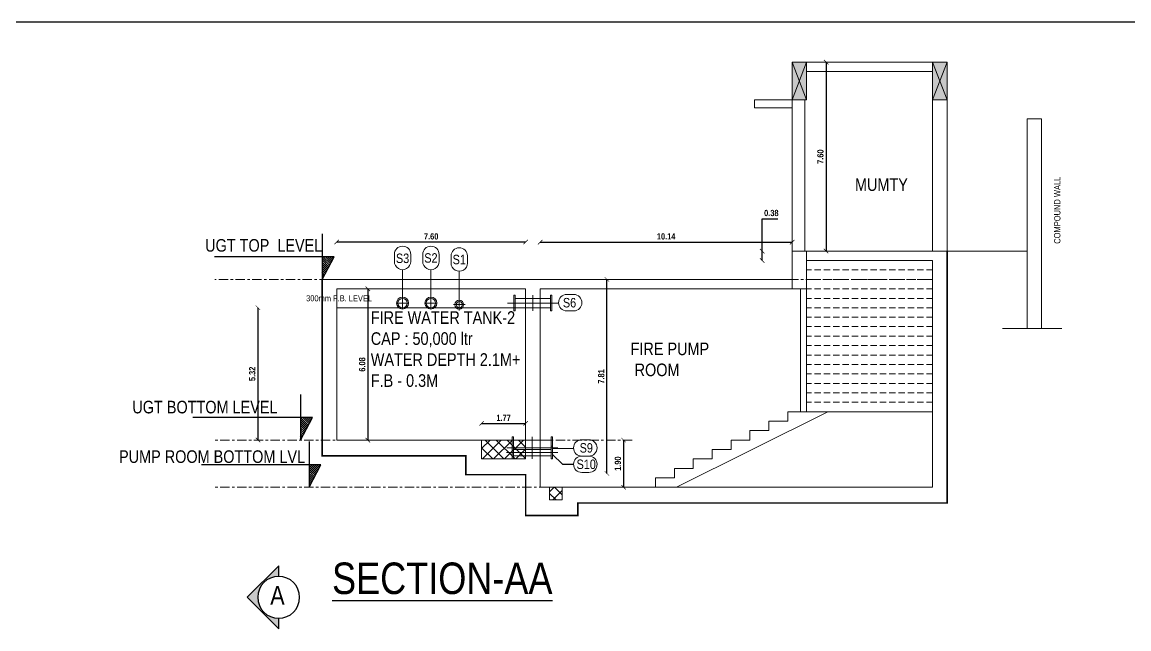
# Model space of a CAD drawing. Header units: metres. Extents: x 385023 to 385532, y 1408468 to 1408621.
# Drawn here: x 385120.98 to 385165.51, y 1408503.65 to 1408528.07 of the extents above; entities that cross this region are included whole.
import ezdxf
from ezdxf.enums import TextEntityAlignment as Align

# ---------------------------------------------------------------- set-up
doc = ezdxf.new("R2010")
doc.units = ezdxf.units.M
doc.header["$MEASUREMENT"] = 0
for name, pattern in [('( Hidden )', [0.375, 0.25, -0.125]), ('CENTER', [50.8, 31.75, -6.35, 6.35, -6.35]), ('CENTER2', [1.125, 0.75, -0.125, 0.125, -0.125])]:
    doc.linetypes.add(name, pattern=pattern)
for name, color, linetype in [('A-REFR-SECT', 2, 'Continuous'), ('CLIENT', 2, 'Continuous'), ('SDA_LEVELS', 20, 'Continuous'), ('text', 3, 'Continuous')]:
    doc.layers.add(name, color=color, linetype=linetype)
doc.layers.add('MEP INPUT', color=3, linetype='Continuous', lineweight=0)
doc.layers.add('SDA_RCC', color=8, linetype='Continuous', lineweight=0)
doc.styles.add('AR', font='ARIALN.TTF')
doc.styles.add('ARIAL', font='ARIALN.TTF')
doc.styles.add('CEN-GOT', font='ARIALN.TTF')
doc.styles.add('CGR', font='ARIALNB.TTF')
doc.styles.add('cmda', font='ARIALN.TTF')
doc.styles.add('RIA-AP', font='ARIALN.TTF')
doc.styles.add('SIMP2', font='ARIALN.TTF', dxfattribs={"height": 0.15})
doc.styles.get("Standard").update_dxf_attribs({"font": 'ARIALN.TTF', "height": 0.35})
doc.dimstyles.new('SITE DIM', dxfattribs={"dimtxt": 0.15, "dimasz": 0.1, "dimexe": 0.1, "dimexo": 0.1, "dimgap": 0.1, "dimtad": 0, "dimzin": 0, "dimdsep": 46, "dimtxsty": 'SIMP2', "dimcen": 0.09, "dimdle": 0.15, "dimclrd": 5, "dimclre": 5, "dimclrt": 7, "dimazin": 0, "dimtfac": 1, "dimtofl": 0, "dimtmove": 0, "dimatfit": 3, "dimfxl": 0, "dimtolj": 1, "dimtzin": 0, "dimarcsym": 0})
doc.dimstyles.get("Standard").update_dxf_attribs({"dimtxt": 0.25, "dimasz": 0.18, "dimexe": 0.18, "dimexo": 0.0625, "dimgap": 0.1, "dimtad": 1, "dimtoh": 1, "dimzin": 0, "dimdsep": 46, "dimtxsty": 'CGR', "dimblk": 'ARCHTICK', "dimcen": 0.09, "dimse1": 1, "dimse2": 1, "dimclrd": 1, "dimclrt": 3, "dimaunit": 1, "dimadec": 3, "dimazin": 0, "dimtfac": 1, "dimtix": 1, "dimtofl": 0, "dimtmove": 0, "dimatfit": 3, "dimfxl": 0, "dimtolj": 1, "dimtzin": 0, "dimarcsym": 0})

# ---------------------------------------------------------------- blocks, each defined once
blk = doc.blocks.new('A$C78111131')
at = {"layer": 'SDA_LEVELS'}
h = blk.add_hatch(dxfattribs=at)
h.set_pattern_fill('ANSI31', color=256, scale=10, style=0)
h.set_pattern_definition([(45, (-258.733, 0), (-22.4506, 22.4506), [])])
h.paths.add_polyline_path([(-259, 491), (0, 0), (0, 491)])
blk.add_lwpolyline([(0, 995), (0, 0), (-259, 491), (2345, 491)], dxfattribs=at)
blk = doc.blocks.new('A$C3E8B058F')
at = {"layer": 'SDA_RCC'}
h = blk.add_hatch(color=9, dxfattribs=at)
h.dxf.hatch_style = 1
h.paths.add_polyline_path([(0, 0), (1, 0), (1, 1), (0, 1)])
for p, q in [((0, 0), (1, 1)), ((0, 1), (1, 0)), ((1, 1), (0, 1)), ((0, 1), (0, 0)), ((1, 0), (1, 1)), ((0, 0), (1, 0))]:
    blk.add_line(p, q, dxfattribs=at)
blk = doc.blocks.new('_ArchTick')
at = {"color": 0, "linetype": 'ByBlock', "const_width": 0.15}
blk.add_lwpolyline([(-0.5, -0.5), (0.5, 0.5)], dxfattribs=at)
blk = doc.blocks.new('*D663')
at = {"color": 1, "lineweight": -2}
blk.add_line((385144.513, 1408509.906), (385144.513, 1408517.713), dxfattribs=at)
at = {"layer": 'Defpoints', "color": 0}
for p in [(385141.826, 1408517.713), (385144.513, 1408517.713), (385141.826, 1408509.906)]:
    blk.add_point(p, dxfattribs=at)
at = {"color": 1, "lineweight": -2, "xscale": 0.18, "yscale": 0.18, "zscale": 0.18}
for p, rotation in [((385144.513, 1408517.713), 90), ((385144.513, 1408509.906), 270)]:
    blk.add_blockref('_ArchTick', p, dxfattribs=dict(at, rotation=rotation))
at = {"color": 3, "insert": (385144.285, 1408513.809), "char_height": 0.25, "attachment_point": 5, "rotation": 90, "style": 'CGR'}
blk.add_mtext('\\A1;7.81', dxfattribs=at)
blk = doc.blocks.new('*D664')
at = {"color": 1, "lineweight": -2}
blk.add_line((385141.826, 1408519.217), (385151.967, 1408519.217), dxfattribs=at)
at = {"layer": 'Defpoints', "color": 0}
for p in [(385151.967, 1408519.217), (385141.826, 1408517.333), (385151.967, 1408517.333)]:
    blk.add_point(p, dxfattribs=at)
at = {"color": 1, "lineweight": -2, "xscale": 0.18, "yscale": 0.18, "zscale": 0.18, "rotation": 180}
blk.add_blockref('_ArchTick', (385141.826, 1408519.217), dxfattribs=at)
at = {"color": 1, "lineweight": -2, "xscale": 0.18, "yscale": 0.18, "zscale": 0.18}
blk.add_blockref('_ArchTick', (385151.967, 1408519.217), dxfattribs=at)
at = {"color": 3, "insert": (385146.897, 1408519.444), "char_height": 0.25, "attachment_point": 5, "style": 'CGR'}
blk.add_mtext('\\A1;10.14', dxfattribs=at)
blk = doc.blocks.new('*D665')
at = {"color": 1, "lineweight": -2}
blk.add_line((385145.182, 1408511.249), (385145.182, 1408509.348), dxfattribs=at)
at = {"layer": 'Defpoints', "color": 0}
for p in [(385139.469, 1408511.249), (385142.982, 1408509.348), (385145.182, 1408509.348)]:
    blk.add_point(p, dxfattribs=at)
at = {"color": 1, "lineweight": -2, "xscale": 0.18, "yscale": 0.18, "zscale": 0.18}
for p, rotation in [((385145.182, 1408511.249), 90), ((385145.182, 1408509.348), 270)]:
    blk.add_blockref('_ArchTick', p, dxfattribs=dict(at, rotation=rotation))
at = {"color": 3, "insert": (385144.954, 1408510.299), "char_height": 0.25, "attachment_point": 5, "rotation": 90, "style": 'CGR'}
blk.add_mtext('\\A1;1.90', dxfattribs=at)
blk = doc.blocks.new('*D666')
at = {"color": 1, "lineweight": -2}
blk.add_line((385139.469, 1408511.918), (385141.243, 1408511.918), dxfattribs=at)
at = {"layer": 'Defpoints', "color": 0}
for p in [(385141.243, 1408511.918), (385139.469, 1408511.249), (385141.243, 1408511.249)]:
    blk.add_point(p, dxfattribs=at)
at = {"color": 1, "lineweight": -2, "xscale": 0.18, "yscale": 0.18, "zscale": 0.18, "rotation": 180}
blk.add_blockref('_ArchTick', (385139.469, 1408511.918), dxfattribs=at)
at = {"color": 1, "lineweight": -2, "xscale": 0.18, "yscale": 0.18, "zscale": 0.18}
blk.add_blockref('_ArchTick', (385141.243, 1408511.918), dxfattribs=at)
at = {"color": 3, "insert": (385140.356, 1408512.143), "char_height": 0.25, "attachment_point": 5, "style": 'CGR'}
blk.add_mtext('\\A1;1.77', dxfattribs=at)
blk = doc.blocks.new('*D667')
at = {"color": 1, "lineweight": -2}
blk.add_line((385130.471, 1408516.572), (385130.471, 1408511.249), dxfattribs=at)
at = {"layer": 'Defpoints', "color": 0}
for p in [(385133.639, 1408516.572), (385130.471, 1408511.249), (385133.639, 1408511.249)]:
    blk.add_point(p, dxfattribs=at)
at = {"color": 1, "lineweight": -2, "xscale": 0.18, "yscale": 0.18, "zscale": 0.18}
for p, rotation in [((385130.471, 1408516.572), 90), ((385130.471, 1408511.249), 270)]:
    blk.add_blockref('_ArchTick', p, dxfattribs=dict(at, rotation=rotation))
at = {"color": 3, "insert": (385130.243, 1408513.911), "char_height": 0.25, "attachment_point": 5, "rotation": 90, "style": 'CGR'}
blk.add_mtext('\\A1;5.32', dxfattribs=at)
blk = doc.blocks.new('*D668')
at = {"color": 1, "lineweight": -2}
blk.add_line((385141.243, 1408519.217), (385133.639, 1408519.217), dxfattribs=at)
at = {"layer": 'Defpoints', "color": 0}
for p in [(385133.639, 1408519.217), (385133.639, 1408517.333), (385141.243, 1408517.333)]:
    blk.add_point(p, dxfattribs=at)
at = {"color": 1, "lineweight": -2, "xscale": 0.18, "yscale": 0.18, "zscale": 0.18, "rotation": 180}
blk.add_blockref('_ArchTick', (385133.639, 1408519.217), dxfattribs=at)
at = {"color": 1, "lineweight": -2, "xscale": 0.18, "yscale": 0.18, "zscale": 0.18}
blk.add_blockref('_ArchTick', (385141.243, 1408519.217), dxfattribs=at)
at = {"color": 3, "insert": (385137.441, 1408519.444), "char_height": 0.25, "attachment_point": 5, "style": 'CGR'}
blk.add_mtext('\\A1;7.60', dxfattribs=at)
blk = doc.blocks.new('*D681')
at = {"color": 1, "lineweight": -2}
blk.add_line((385134.893, 1408517.333), (385134.893, 1408511.249), dxfattribs=at)
at = {"layer": 'Defpoints', "color": 0}
for p in [(385134.789, 1408517.333), (385134.789, 1408511.249), (385134.893, 1408511.249)]:
    blk.add_point(p, dxfattribs=at)
at = {"color": 1, "lineweight": -2, "xscale": 0.18, "yscale": 0.18, "zscale": 0.18}
for p, rotation in [((385134.893, 1408517.333), 90), ((385134.893, 1408511.249), 270)]:
    blk.add_blockref('_ArchTick', p, dxfattribs=dict(at, rotation=rotation))
at = {"color": 3, "insert": (385134.666, 1408514.291), "char_height": 0.25, "attachment_point": 5, "rotation": 90, "style": 'CGR'}
blk.add_mtext('\\A1;6.08', dxfattribs=at)
blk = doc.blocks.new('*D682')
at = {"color": 1, "lineweight": -2}
blk.add_line((385153.33, 1408526.458), (385153.33, 1408518.854), dxfattribs=at)
at = {"layer": 'Defpoints', "color": 0}
for p in [(385153.91, 1408526.458), (385153.33, 1408518.854), (385153.91, 1408518.854)]:
    blk.add_point(p, dxfattribs=at)
at = {"color": 1, "lineweight": -2, "xscale": 0.18, "yscale": 0.18, "zscale": 0.18}
for p, rotation in [((385153.33, 1408526.458), 90), ((385153.33, 1408518.854), 270)]:
    blk.add_blockref('_ArchTick', p, dxfattribs=dict(at, rotation=rotation))
at = {"color": 3, "insert": (385153.103, 1408522.656), "char_height": 0.25, "attachment_point": 5, "rotation": 90, "style": 'CGR'}
blk.add_mtext('\\A1;7.60', dxfattribs=at)
blk = doc.blocks.new('*D669')
at = {"color": 1, "lineweight": -2}
for p, q in [((385150.762, 1408518.854), (385150.762, 1408520.157)), ((385150.762, 1408520.157), (385151.395, 1408520.157)), ((385150.762, 1408518.473), (385150.762, 1408518.854))]:
    blk.add_line(p, q, dxfattribs=at)
at = {"layer": 'Defpoints', "color": 0}
for p in [(385150.762, 1408518.473), (385151.967, 1408518.854), (385151.967, 1408518.473)]:
    blk.add_point(p, dxfattribs=at)
at = {"color": 1, "lineweight": -2, "xscale": 0.18, "yscale": 0.18, "zscale": 0.18}
for p, rotation in [((385150.762, 1408518.854), 90), ((385150.762, 1408518.473), 270)]:
    blk.add_blockref('_ArchTick', p, dxfattribs=dict(at, rotation=rotation))
at = {"color": 3, "insert": (385151.129, 1408520.385), "char_height": 0.25, "attachment_point": 5, "style": 'CGR'}
blk.add_mtext('\\A1;0.38', dxfattribs=at)
blk = doc.blocks.new('A-SEC-REF-ARROW-1')
at = {"layer": 'A-REFR-SECT'}
h = blk.add_hatch(color=11, dxfattribs=at)
edge = h.paths.add_edge_path()
edge.add_line((0, 904), (0, 600))
edge.add_ellipse((0, 0), major_axis=(424, 424), ratio=1, start_angle=45, end_angle=135)
edge.add_ellipse((0, 0), major_axis=(424, 424), ratio=1, start_angle=135, end_angle=225)
edge.add_line((0, -600), (0, -904))
edge.add_line((0, -904), (-904, 0))
edge.add_line((-904, 0), (0, 904))
at = {"layer": 'A-REFR-SECT', "color": 11, "linetype": 'Continuous', "ltscale": 100}
for p, q in [((-904, 0), (0, 904)), ((0, 904), (0, 600)), ((0, -904), (-904, 0)), ((0, -600), (0, -904))]:
    blk.add_line(p, q, dxfattribs=at)
at = {"layer": 'A-REFR-SECT', "color": 2, "linetype": 'Continuous'}
blk.add_circle((0, 0), 600, dxfattribs=at)

msp = doc.modelspace()

# ---------------------------------------------------------------- hatches: boundary and pattern name
at = {"layer": 'MEP INPUT', "linetype": 'Continuous', "lineweight": 0}
h = msp.add_hatch(dxfattribs=at)
h.set_pattern_fill('ANSI37', color=8, scale=2.534702)
h.set_pattern_definition([(45, (382488.6676, 1410762.05758), (-0.22403809, 0.22403809), []), (135, (382488.6676, 1410762.05758), (-0.22403809, -0.22403809), [])])
h.paths.add_polyline_path([(385139.469, 1408511.249), (385141.243, 1408511.249), (385141.243, 1408510.489), (385139.469, 1408510.489)])
h.paths.add_polyline_path([(385142.206, 1408509.348), (385142.713, 1408509.348), (385142.713, 1408508.841), (385142.206, 1408508.841)])

# ---------------------------------------------------------------- linework, layer by layer
at = {"layer": 'CLIENT', "color": 0, "elevation": 0.025}
msp.add_lwpolyline([(385120.02, 1408473.327), (385166.595, 1408473.327), (385166.595, 1408528.069), (385120.02, 1408528.069)], close=True, dxfattribs=at)
at = {"layer": 'MEP INPUT', "color": 5, "linetype": 'Continuous', "lineweight": 0}
for p, q in [((385158.203, 1408526.458, 0.025), (385152.55, 1408526.458, 0.025)), ((385157.62, 1408526.077, 0.025), (385152.55, 1408526.077, 0.025)), ((385157.62, 1408526.077, 0.025), (385157.62, 1408518.854, 0.025)), ((385158.203, 1408526.077, 0.025), (385158.203, 1408518.854, 0.025)), ((385151.967, 1408524.937, 0.025), (385151.967, 1408518.854, 0.025)), ((385152.474, 1408524.937, 0.025), (385152.474, 1408518.854, 0.025))]:
    msp.add_line(p, q, dxfattribs=at)
at = {"layer": 'MEP INPUT', "linetype": 'Continuous', "lineweight": 0}
for p, q in [((385162.005, 1408524.176, 0.025), (385161.422, 1408524.176, 0.025)), ((385161.422, 1408518.854, 0.025), (385152.55, 1408518.854, 0.025)), ((385157.62, 1408518.473, 0.025), (385152.55, 1408518.473, 0.025))]:
    msp.add_line(p, q, dxfattribs=at)
at = {"layer": 'MEP INPUT', "lineweight": 0}
for p, q in [((385161.422, 1408524.176, 0.025), (385161.422, 1408515.737, 0.025)), ((385162.005, 1408524.176, 0.025), (385162.005, 1408515.737, 0.025)), ((385152.297, 1408517.333, 0.025), (385152.297, 1408512.39, 0.025)), ((385152.55, 1408517.333, 0.025), (385152.55, 1408512.77, 0.025)), ((385140.774, 1408516.446, 0.025), (385140.774, 1408517.079, 0.025)), ((385140.774, 1408517.079, 0.025), (385140.825, 1408517.079, 0.025)), ((385140.825, 1408516.446, 0.025), (385140.825, 1408517.079, 0.025)), ((385140.825, 1408516.952, 0.025), (385142.244, 1408516.952, 0.025)), ((385142.244, 1408516.446, 0.025), (385142.244, 1408517.079, 0.025)), ((385142.295, 1408517.079, 0.025), (385142.244, 1408517.079, 0.025)), ((385142.295, 1408516.446, 0.025), (385142.295, 1408517.079, 0.025)), ((385140.774, 1408516.446, 0.025), (385140.825, 1408516.446, 0.025)), ((385140.825, 1408516.572, 0.025), (385142.244, 1408516.572, 0.025)), ((385142.295, 1408516.446, 0.025), (385142.244, 1408516.446, 0.025)), ((385157.62, 1408512.39, 0.025), (385152.55, 1408512.39, 0.025)), ((385140.699, 1408511.376, 0.025), (385140.699, 1408510.489, 0.025)), ((385140.699, 1408511.376, 0.025), (385140.75, 1408511.376, 0.025)), ((385140.75, 1408511.376, 0.025), (385140.75, 1408510.489, 0.025)), ((385142.27, 1408511.376, 0.025), (385142.27, 1408510.489, 0.025)), ((385142.321, 1408511.376, 0.025), (385142.27, 1408511.376, 0.025)), ((385142.321, 1408511.376, 0.025), (385142.321, 1408510.489, 0.025)), ((385140.699, 1408510.489, 0.025), (385140.699, 1408510.996, 0.025)), ((385140.699, 1408510.996, 0.025), (385140.75, 1408510.996, 0.025)), ((385142.27, 1408511.249, 0.025), (385140.75, 1408511.249, 0.025)), ((385140.75, 1408510.489, 0.025), (385140.75, 1408510.996, 0.025)), ((385140.75, 1408510.869, 0.025), (385142.27, 1408510.869, 0.025)), ((385142.321, 1408510.996, 0.025), (385142.27, 1408510.996, 0.025)), ((385140.699, 1408510.489, 0.025), (385140.75, 1408510.489, 0.025)), ((385142.27, 1408510.616, 0.025), (385140.75, 1408510.616, 0.025)), ((385142.321, 1408510.489, 0.025), (385142.27, 1408510.489, 0.025))]:
    msp.add_line(p, q, dxfattribs=at)
at = {"layer": 'MEP INPUT', "color": 7, "lineweight": 0}
for p, q in [((385135.96, 1408518.721, -3.507), (385135.96, 1408518.436, -3.507)), ((385136.62, 1408518.436, -3.507), (385136.62, 1408518.721, -3.507)), ((385137.101, 1408518.721, -3.507), (385137.101, 1408518.436, -3.507)), ((385137.76, 1408518.436, -3.507), (385137.76, 1408518.721, -3.507)), ((385138.242, 1408518.657, -3.507), (385138.242, 1408518.373, -3.507)), ((385138.901, 1408518.373, -3.507), (385138.901, 1408518.657, -3.507)), ((385142.895, 1408517.106, 0.025), (385143.179, 1408517.106, 0.025)), ((385143.179, 1408516.447, 0.025), (385142.895, 1408516.447, 0.025)), ((385143.501, 1408511.262, 0.025), (385143.785, 1408511.262, 0.025)), ((385143.785, 1408511.262, 0.025), (385143.501, 1408511.262, 0.025)), ((385143.785, 1408510.603, 0.025), (385143.501, 1408510.603, 0.025)), ((385143.501, 1408509.944, 0.025), (385143.787, 1408509.944, 0.025))]:
    msp.add_line(p, q, dxfattribs=at)
at = {"layer": 'MEP INPUT', "color": 252, "linetype": '( Hidden )', "lineweight": 0}
for p, q in [((385157.62, 1408518.093, 0.025), (385152.55, 1408518.093, 0.025)), ((385157.62, 1408517.713, 0.025), (385152.55, 1408517.713, 0.025)), ((385157.62, 1408517.333, 0.025), (385152.55, 1408517.333, 0.025)), ((385157.62, 1408516.952, 0.025), (385152.55, 1408516.952, 0.025)), ((385157.62, 1408516.572, 0.025), (385152.55, 1408516.572, 0.025)), ((385157.62, 1408516.192, 0.025), (385152.55, 1408516.192, 0.025)), ((385157.62, 1408515.812, 0.025), (385152.55, 1408515.812, 0.025)), ((385157.62, 1408515.432, 0.025), (385152.55, 1408515.432, 0.025)), ((385157.62, 1408515.051, 0.025), (385152.55, 1408515.051, 0.025)), ((385157.62, 1408514.671, 0.025), (385152.55, 1408514.671, 0.025)), ((385157.62, 1408514.291, 0.025), (385152.55, 1408514.291, 0.025)), ((385157.62, 1408513.911, 0.025), (385152.55, 1408513.911, 0.025)), ((385157.62, 1408513.531, 0.025), (385152.55, 1408513.531, 0.025)), ((385157.62, 1408513.15, 0.025), (385152.55, 1408513.15, 0.025)), ((385157.62, 1408512.77, 0.025), (385152.55, 1408512.77, 0.025))]:
    msp.add_line(p, q, dxfattribs=at)
at = {"layer": 'MEP INPUT', "color": 8, "linetype": 'CENTER2', "lineweight": 0, "ltscale": 0.5}
for p, q in [((385157.62, 1408517.713, 0.025), (385128.733, 1408517.713, 0.025)), ((385145.531, 1408511.249, 0.025), (385128.733, 1408511.249, 0.025)), ((385145.531, 1408509.348, 0.025), (385128.733, 1408509.348, 0.025))]:
    msp.add_line(p, q, dxfattribs=at)
at = {"layer": 'MEP INPUT', "color": 1, "linetype": 'CENTER', "lineweight": 0}
for p, q in [((385140.517, 1408516.762, 0.025), (385142.552, 1408516.762, 0.025)), ((385142.541, 1408510.933, 0.025), (385140.48, 1408510.933, 0.025)), ((385140.479, 1408510.742, 0.025), (385142.532, 1408510.742, 0.025))]:
    msp.add_line(p, q, dxfattribs=at)
at = {"layer": 'MEP INPUT', "color": 8, "linetype": 'Continuous', "lineweight": 0}
msp.add_line((385133.639, 1408516.572, 0.025), (385141.243, 1408516.572, 0.025), dxfattribs=at)
at = {"layer": 'MEP INPUT', "color": 252, "linetype": 'Continuous', "lineweight": 0}
msp.add_line((385147.317, 1408509.348, 0.025), (385153.4, 1408512.39, 0.025), dxfattribs=at)
at = {"layer": 'MEP INPUT', "lineweight": 0, "elevation": 0.025}
for points in [[(385151.967, 1408524.937), (385150.446, 1408524.937), (385150.446, 1408524.62), (385151.967, 1408524.62)], [(385160.434, 1408515.737), (385162.813, 1408515.737)]]:
    msp.add_lwpolyline(points, dxfattribs=at)
at = {"layer": 'MEP INPUT', "linetype": 'Continuous', "lineweight": 0, "const_width": 0.0634, "elevation": 0.025}
msp.add_lwpolyline([(385158.203, 1408518.854), (385158.203, 1408508.715), (385143.347, 1408508.715), (385143.347, 1408508.208), (385141.623, 1408508.208), (385141.623, 1408508.208), (385141.243, 1408508.208), (385141.243, 1408509.855), (385138.835, 1408509.855), (385138.835, 1408510.616), (385133.056, 1408510.616), (385133.056, 1408517.713)], dxfattribs=at)
at = {"layer": 'MEP INPUT', "linetype": 'Continuous', "lineweight": 0, "elevation": 0.025}
for points in [[(385157.62, 1408518.473), (385157.62, 1408509.348), (385142.713, 1408509.348), (385142.713, 1408508.841), (385142.206, 1408508.841), (385142.206, 1408509.348), (385141.826, 1408509.348), (385141.826, 1408517.333), (385151.967, 1408517.333)], [(385133.056, 1408517.713), (385151.967, 1408517.713), (385151.967, 1408517.333)], [(385141.243, 1408510.489), (385141.243, 1408517.333)], [(385141.826, 1408517.333), (385141.826, 1408509.855)]]:
    msp.add_lwpolyline(points, dxfattribs=at)
for points in [[(385152.55, 1408518.854), (385151.967, 1408518.854), (385151.967, 1408517.333), (385152.55, 1408517.333)], [(385133.639, 1408517.333), (385141.243, 1408517.333), (385141.243, 1408510.489), (385139.469, 1408510.489), (385139.469, 1408511.249), (385133.639, 1408511.249)]]:
    msp.add_lwpolyline(points, close=True, dxfattribs=at)
at = {"layer": 'MEP INPUT', "color": 1, "linetype": 'CENTER', "lineweight": 0, "elevation": 0.025, "flags": 128}
for points in [[(385136.29, 1408516.998), (385136.29, 1408518.107)], [(385137.431, 1408516.998), (385137.431, 1408518.107)], [(385138.571, 1408516.935), (385138.571, 1408518.043)]]:
    msp.add_lwpolyline(points, dxfattribs=at)
at = {"layer": 'MEP INPUT', "color": 8, "linetype": 'Continuous', "lineweight": 0, "elevation": 0.025, "flags": 128}
for points in [[(385136.054, 1408516.762), (385136.526, 1408516.762)], [(385136.29, 1408516.998), (385136.29, 1408516.527)], [(385137.195, 1408516.762), (385137.666, 1408516.762)], [(385137.431, 1408516.998), (385137.431, 1408516.527)], [(385138.336, 1408516.699), (385138.807, 1408516.699)], [(385138.571, 1408516.935), (385138.571, 1408516.463)]]:
    msp.add_lwpolyline(points, dxfattribs=at)
at = {"layer": 'MEP INPUT', "lineweight": 0, "elevation": 0.025, "flags": 128}
for points in [[(385141.534, 1408516.446), (385141.534, 1408517.079)], [(385141.51, 1408511.376), (385141.51, 1408510.489)]]:
    msp.add_lwpolyline(points, dxfattribs=at)
at = {"layer": 'MEP INPUT', "color": 252, "linetype": 'Continuous', "lineweight": 0, "elevation": 0.025}
for points in [[(385152.55, 1408512.77), (385152.55, 1408512.39), (385151.79, 1408512.39)], [(385151.79, 1408512.39), (385151.79, 1408512.01), (385151.029, 1408512.01)], [(385151.029, 1408512.01), (385151.029, 1408511.63), (385150.269, 1408511.63)], [(385150.269, 1408511.63), (385150.269, 1408511.249), (385149.509, 1408511.249)], [(385148.748, 1408510.869), (385148.748, 1408510.489), (385147.988, 1408510.489)], [(385149.509, 1408511.249), (385149.509, 1408510.869), (385148.748, 1408510.869)], [(385147.988, 1408510.489), (385147.988, 1408510.109), (385147.227, 1408510.109)], [(385147.227, 1408510.109), (385147.227, 1408509.729), (385146.467, 1408509.729)], [(385146.467, 1408509.729), (385146.467, 1408509.348), (385145.706, 1408509.348)]]:
    msp.add_lwpolyline(points, dxfattribs=at)
at = {"layer": 'MEP INPUT', "color": 8, "linetype": 'Continuous', "lineweight": 0, "elevation": 0.025}
for points in [[(385139.469, 1408511.249), (385141.243, 1408511.249), (385141.243, 1408510.489), (385139.469, 1408510.489)], [(385142.206, 1408509.348), (385142.713, 1408509.348), (385142.713, 1408508.841), (385142.206, 1408508.841)]]:
    msp.add_lwpolyline(points, close=True, dxfattribs=at)
at = {"layer": 'MEP INPUT', "linetype": 'Continuous', "lineweight": 0}
for centre, radius in [((385136.29, 1408516.762, 0.025), 0.241), ((385136.29, 1408516.762, 0.025), 0.19), ((385137.431, 1408516.762, 0.025), 0.241), ((385137.431, 1408516.762, 0.025), 0.19), ((385138.571, 1408516.699, 0.025), 0.177), ((385138.571, 1408516.699, 0.025), 0.127)]:
    msp.add_circle(centre, radius, dxfattribs=at)
at = {"layer": 'MEP INPUT', "color": 7, "lineweight": 0}
for centre, start, end in [((385136.29, 1408518.721, -3.507), 359.9965, 179.9965), ((385137.431, 1408518.721, -3.507), 359.9965, 179.9965), ((385138.571, 1408518.657, -3.507), 359.9965, 179.9965), ((385136.29, 1408518.436, -3.507), 179.9965, 359.9965), ((385137.431, 1408518.436, -3.507), 179.9965, 359.9965), ((385138.571, 1408518.373, -3.507), 179.9965, 359.9965), ((385142.895, 1408516.777, 0.025), 90.0035, 270.0035), ((385143.179, 1408516.777, 0.025), 270.0035, 90.0035), ((385143.501, 1408510.933, 0.025), 90.0035, 270.0035), ((385143.785, 1408510.933, 0.025), 270.0035, 90.0035), ((385143.501, 1408510.273, 0.025), 90.0035, 270.0035), ((385143.787, 1408510.273, 0.025), 270.0035, 90.0035)]:
    msp.add_arc(centre, 0.33, start, end, dxfattribs=at)

# ---------------------------------------------------------------- block references
at = {"layer": 'A-REFR-SECT', "color": 0, "xscale": -0.0014046855695448, "yscale": 0.0014046855695448, "zscale": 0.0014046855695448, "rotation": 180}
msp.add_blockref('A-SEC-REF-ARROW-1', (385131.305, 1408504.918, 0.025), dxfattribs=at)
at = {"layer": 'MEP INPUT', "lineweight": 0, "extrusion": (0, 0, -1), "xscale": 1.520820990892371, "yscale": 0.5829813798420759, "zscale": 2.534701651487286}
for p, rotation in [((-385152.55, 1408526.458, -0.025), 270), ((-385157.62, 1408524.937, -0.025), 90)]:
    msp.add_blockref('A$C3E8B058F', p, dxfattribs=dict(at, rotation=rotation))
at = {"layer": 'SDA_LEVELS', "color": 0, "lineweight": 18, "xscale": -0.0018454839194762, "yscale": 0.0018454839194762, "zscale": 0.0018454839194762}
for p in [(385133.056, 1408517.713, 0.025), (385132.184, 1408511.249, 0.025), (385132.53, 1408509.348, 0.025)]:
    msp.add_blockref('A$C78111131', p, dxfattribs=at)

# ---------------------------------------------------------------- texts
at = {"layer": 'MEP INPUT', "color": 7, "lineweight": 0, "style": 'ARIAL'}
for s, p in [('S3', (385136.291, 1408518.563)), ('S2', (385137.431, 1408518.577)), ('S1', (385138.571, 1408518.514))]:
    msp.add_text(s, height=0.3802, dxfattribs=at).set_placement(p, align=Align.MIDDLE_CENTER)
msp.add_text('300mm F.B. LEVEL', height=0.23985, dxfattribs=at).set_placement((385132.41, 1408516.835))
for s, p in [('S6', (385143.009, 1408516.777)), ('S9', (385143.682, 1408510.933)), ('S10', (385143.679, 1408510.273))]:
    msp.add_text(s, height=0.3802, rotation=0.0035, dxfattribs=at).set_placement(p, align=Align.MIDDLE_CENTER)
at = {"layer": 'MEP INPUT', "lineweight": 0, "insert": (385154.495, 1408521.269), "char_height": 0.5069, "width": 4.49524, "attachment_point": 7, "rotation": 359.9998, "style": 'CEN-GOT'}
msp.add_mtext('MUMTY', dxfattribs=at)
at = {"layer": 'MEP INPUT', "lineweight": 0, "ltscale": 300, "insert": (385162.508, 1408521.85), "char_height": 0.25348, "width": 12.70028, "attachment_point": 3, "rotation": 90.0001, "style": 'AR'}
msp.add_mtext('COMPOUND WALL', dxfattribs=at)
at = {"layer": 'MEP INPUT', "color": 7, "lineweight": 0, "width": 21.52312, "attachment_point": 1, "style": 'ARIAL'}
for s, insert, char_height in [('FIRE WATER TANK-2\\PCAP : 50,000 ltr{\\fISOCPEUR|b0|i0|c0|p34;\\H1.25x;\\P}WATER DEPTH 2.1M+\\PF.B - 0.3M\\P ', (385135.012, 1408516.431), 0.50694), ('FIRE PUMP\\P ROOM', (385145.466, 1408515.172), 0.5069)]:
    msp.add_mtext(s, dxfattribs=dict(at, insert=insert, char_height=char_height))
at = {"layer": 'text', "color": 0}
for s, p in [('UGT TOP  LEVEL', (385128.348, 1408518.831)), ('UGT BOTTOM LEVEL', (385125.418, 1408512.322)), ('PUMP ROOM BOTTOM LVL', (385124.882, 1408510.328))]:
    msp.add_text(s, height=0.50694, rotation=0.002, dxfattribs=at).set_placement(p)
at = {"layer": 'text', "color": 0, "insert": (385137.888, 1408505.675), "char_height": 1.26735, "attachment_point": 5, "style": 'cmda'}
msp.add_mtext('\\A1;{\\LSECTION-AA}', dxfattribs=at)
at = {"layer": 'text', "color": 0, "insert": (385131.256, 1408504.616), "char_height": 0.7604, "width": 25.61585, "attachment_point": 8, "style": 'RIA-AP'}
msp.add_mtext('{\\W1;A}', dxfattribs=at)

# ---------------------------------------------------------------- dimensions: what is measured, and where the dimension line sits
at = {"color": 0}
for base, p1, p2, picture, middle in [((385153.33, 1408518.854, 0.025), (385153.91, 1408526.458, 0.025), (385153.91, 1408518.854, 0.025), '*D682', (385153.103, 1408522.656, 0.025)), ((385144.513, 1408517.713, 0.025), (385141.826, 1408509.906, 0.025), (385141.826, 1408517.713, 0.025), '*D663', (385144.285, 1408513.809, 0.025)), ((385134.893, 1408511.249, 0.025), (385134.789, 1408517.333, 0.025), (385134.789, 1408511.249, 0.025), '*D681', (385134.666, 1408514.291, 0.025)), ((385130.471, 1408511.249, 0.025), (385133.639, 1408516.572, 0.025), (385133.639, 1408511.249, 0.025), '*D667', (385130.243, 1408513.911, 0.025)), ((385145.182, 1408509.348, 0.025), (385139.469, 1408511.249, 0.025), (385142.982, 1408509.348, 0.025), '*D665', (385144.954, 1408510.299, 0.025))]:
    dim = msp.add_linear_dim(base=base, p1=p1, p2=p2, angle=90, dimstyle='Standard', dxfattribs=at)
    dim.commit()
    dim.dimension.update_dxf_attribs({"geometry": picture, "text_midpoint": middle})
dim = msp.add_linear_dim(base=(385150.762, 1408518.473, 0.025), p1=(385151.967, 1408518.854, 0.025), p2=(385151.967, 1408518.473, 0.025), angle=90, dimstyle='Standard', dxfattribs=at)
dim.commit()
dim.dimension.update_dxf_attribs({"geometry": '*D669', "text_midpoint": (385151.129, 1408520.157, 0.025), "dimtype": 160})
for base, p1, p2, picture, middle in [((385133.639, 1408519.217, 0.025), (385141.243, 1408517.333, 0.025), (385133.639, 1408517.333, 0.025), '*D668', (385137.441, 1408519.444, 0.025)), ((385151.967, 1408519.217, 0.025), (385141.826, 1408517.333, 0.025), (385151.967, 1408517.333, 0.025), '*D664', (385146.897, 1408519.444, 0.025)), ((385141.243, 1408511.918, 0.025), (385139.469, 1408511.249, 0.025), (385141.243, 1408511.249, 0.025), '*D666', (385140.356, 1408512.143, 0.025))]:
    dim = msp.add_linear_dim(base=base, p1=p1, p2=p2, dimstyle='Standard', dxfattribs=at)
    dim.commit()
    dim.dimension.update_dxf_attribs({"geometry": picture, "text_midpoint": middle})

# ---------------------------------------------------------------- leaders
at = {"layer": 'MEP INPUT', "color": 1, "lineweight": 0}
for points in [[(385142.321, 1408510.913, 0.025), (385143.172, 1408510.927, 0.025)], [(385142.321, 1408510.672, 0.025), (385142.723, 1408510.273, 0.025), (385143.171, 1408510.273, 0.025)]]:
    msp.add_leader(points, dimstyle='SITE DIM', override={"dimgap": 0.1, "dimtad": 0, "dimclrd": 1}, dxfattribs=at)

doc.saveas('drawing.dxf')
